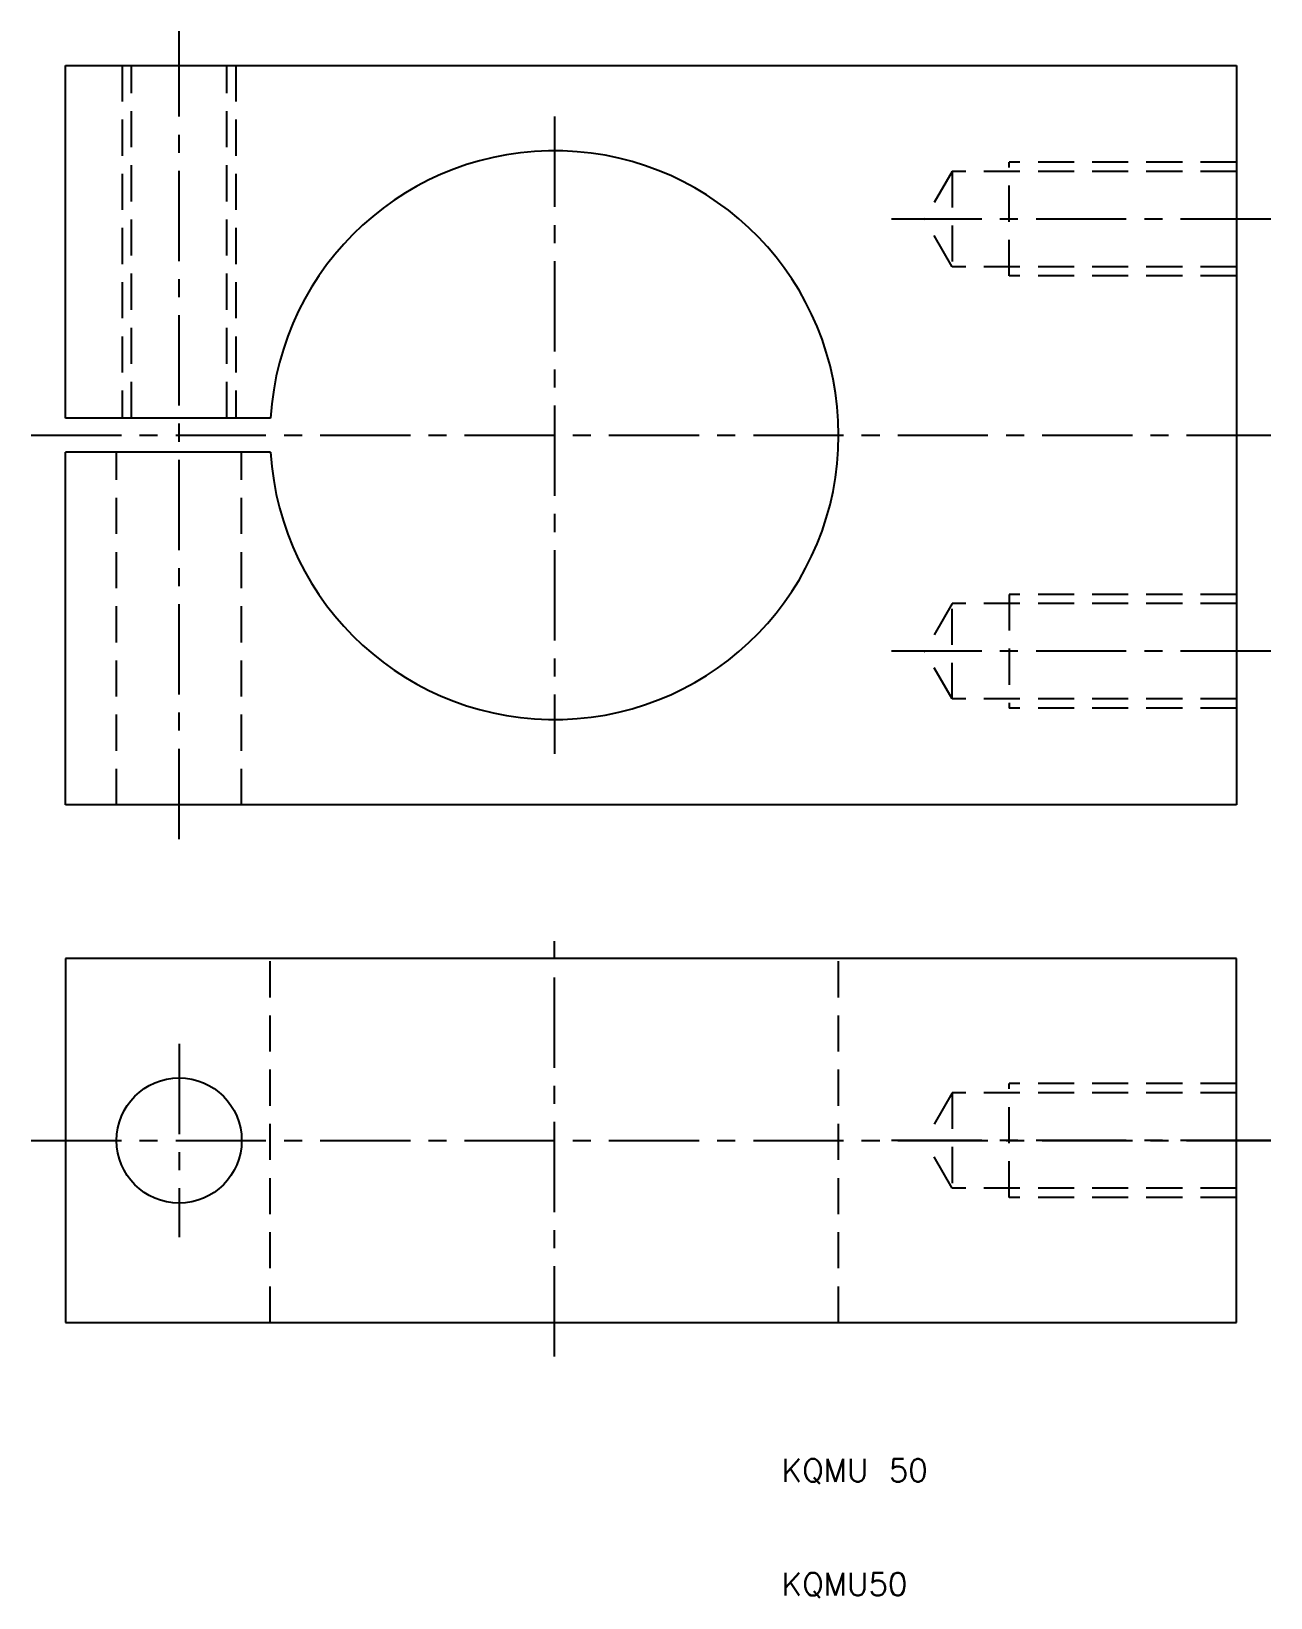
# Model space of a CAD drawing. Extents: x -56 to 53, y 10 to 148.
import ezdxf

# ---------------------------------------------------------------- set-up
doc = ezdxf.new("R2010")
doc.units = 0
doc.header["$LTSCALE"] = 0.25
doc.linetypes.add('CENTER', pattern=[50.8, 31.75, -6.35, 6.35, -6.35])
doc.linetypes.add('DASHED', pattern=[19.05, 12.7, -6.35])
doc.layers.get('0').update_dxf_attribs({"linetype": 'CONTINUOUS'})
doc.layers.add('CENTER', color=1, linetype='CENTER')
doc.styles.get("Standard").update_dxf_attribs({"font": 'txt.shx', "bigfont": 'extfont.shx'})

msp = doc.modelspace()

# ---------------------------------------------------------------- linework, layer by layer
for p, q in [((-53, 144.5), (50, 144.5)), ((-53, 113.5), (-53, 144.5)), ((50, 144.5), (50, 79.5)), ((-34.95, 113.5), (-53, 113.5)), ((-34.95, 110.5), (-53, 110.5)), ((-53, 79.5), (-53, 110.5)), ((50, 79.5), (-53, 79.5)), ((50, 66), (-53, 66)), ((-53, 66), (-53, 34)), ((50, 34), (50, 66)), ((-53, 34), (50, 34))]:
    msp.add_line(p, q)
at = {"color": 3, "linetype": 'DASHED'}
for p, q in [((-48, 144.5), (-48, 113.5)), ((-47.19, 113.5), (-47.19, 144.5)), ((-38.81, 113.5), (-38.81, 144.5)), ((-38, 144.5), (-38, 113.5)), ((25, 135.19), (22.58, 131)), ((50, 135.19), (25, 135.19)), ((25, 135.19), (25, 126.81)), ((50, 136), (30, 136)), ((30, 126), (30, 136)), ((25, 126.81), (22.58, 131)), ((50, 126.81), (25, 126.81)), ((50, 126), (30, 126)), ((-48.5, 79.5), (-48.5, 110.5)), ((-37.5, 79.5), (-37.5, 110.5)), ((50, 98), (30, 98)), ((30, 98), (30, 88)), ((25, 97.19), (22.58, 93)), ((50, 97.19), (25, 97.19)), ((25, 88.81), (25, 97.19)), ((25, 88.81), (22.58, 93)), ((50, 88.81), (25, 88.81)), ((50, 88), (30, 88)), ((-35, 34), (-35, 66)), ((15, 34), (15, 66)), ((25, 54.19), (22.58, 50)), ((50, 54.19), (25, 54.19)), ((25, 54.19), (25, 45.81)), ((50, 55), (30, 55)), ((30, 45), (30, 55)), ((25, 45.81), (22.58, 50)), ((50, 45.81), (25, 45.81)), ((50, 45), (30, 45))]:
    msp.add_line(p, q, dxfattribs=at)
msp.add_circle((-43, 50), 5.5)
msp.add_arc((-10, 112), 25, 183.4398, 176.5602)
at = {"layer": 'CENTER', "color": 1, "linetype": 'CENTER'}
for p, q in [((-43, 76.5), (-43, 147.5)), ((-10, 140), (-10, 84)), ((53, 131), (19.58, 131)), ((-56, 112), (53, 112)), ((53, 93), (19.58, 93)), ((-10, 31), (-10, 69)), ((-43, 58.5), (-43, 41.5)), ((-56, 50), (53, 50)), ((53, 50), (19.58, 50))]:
    msp.add_line(p, q, dxfattribs=at)

# ---------------------------------------------------------------- texts
for s, p in [('KQMU 50', (10, 20)), ('KQMU50', (10, 10))]:
    msp.add_text(s, height=2).set_placement(p)

doc.saveas('drawing.dxf')
